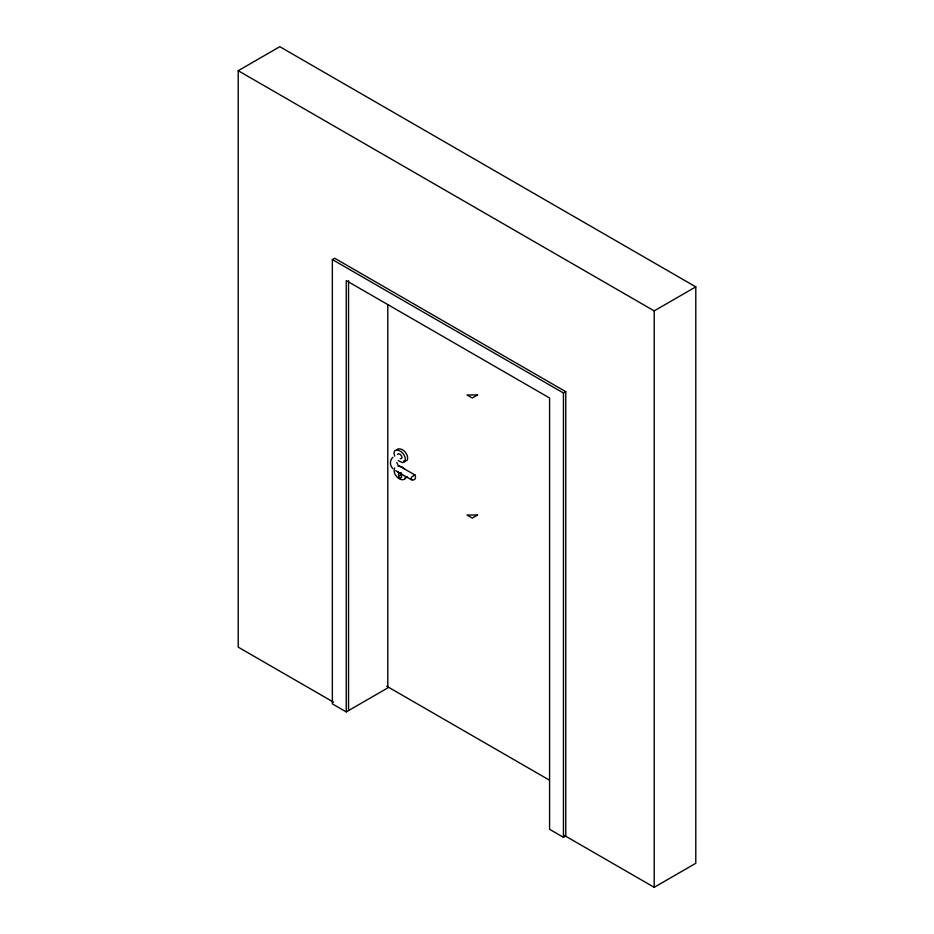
<?xml version="1.0" encoding="UTF-8"?>
<svg xmlns="http://www.w3.org/2000/svg" width="934" height="934" viewBox="0 0 934 934"><rect width="100%" height="100%" fill="white"/><g stroke="black" fill="none" stroke-linecap="round" stroke-linejoin="round"><path stroke-width="1.4" d="M401.562 473.036L400.873 473.97M405.496 476.959L404.726 479.224C399.18 481.932 391.976 473.269 394.72 468.027M397.487 454.438C399.659 451.531 404.527 459.038 400.312 458.722M407.609 476.924L404.912 478.652M396.787 462.517L397.814 464.817M392.864 457.275C389.595 460.287 389.595 465.622 392.875 468.634M397.02 449.359C402.566 446.65 409.769 455.313 407.026 460.555L403.523 461.057M333.578 702.193L238.205 647.134L238.205 70.715L279.803 46.7L695.795 286.866L695.795 863.285L654.197 887.3L564.101 835.288M332.364 259.57L334.676 258.239L565.759 391.661L565.759 835.977L563.447 837.308L549.577 829.299L549.577 397.989L346.234 280.585L346.234 711.895L332.364 703.897L332.364 259.57L563.447 392.992L565.759 391.661M238.205 70.715L654.197 310.882L695.795 286.866M400.873 473.865C404.469 481.115 394.673 476.865 400.639 474.951L400.639 472.604M346.234 711.895L387.785 687.903L387.785 304.682M397.942 466.101L402.029 466.872L404.912 469.265M415.221 475.149C405.099 478.371 417.498 483.975 415.221 475.149L399.157 465.879M395.677 470.701L411.964 480.099M386.734 686.21L549.332 780.088M398.223 460.66L402.612 462.645L404.726 461.886C407.457 456.644 400.254 447.981 394.72 450.69L393.938 452.955L394.72 456.107M398.561 472.639L397.931 471.39M401.223 476.223L400.639 474.951M654.197 310.882L654.197 887.3M563.447 392.992L563.447 837.308M398.561 472.534L398.561 476.153M348.534 280.714L348.534 710.564M477.566 394.954L472.289 398.001L467 394.954L477.566 394.954M477.566 515.031L472.289 518.09L467 515.031L477.566 515.031"/></g></svg>
